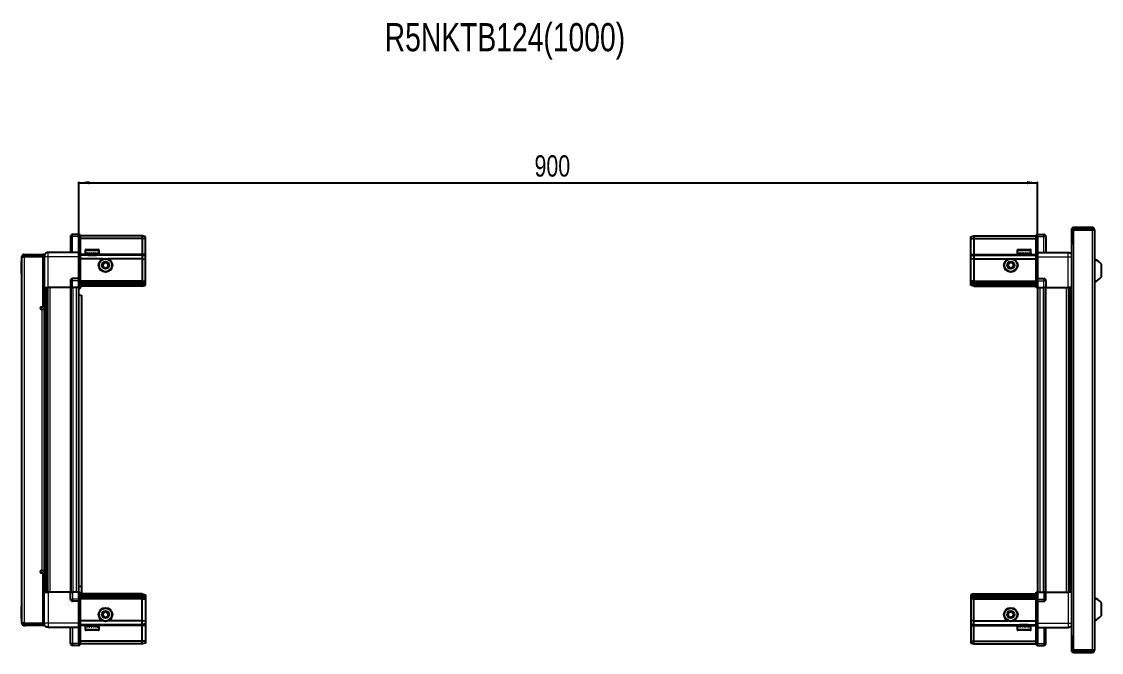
# Model space of a CAD drawing. Header units: millimetres. Extents: x 1315 to 5219, y -323 to 1569.
# Drawn here: x 2843 to 3857, y 977 to 1569 of the extents above; entities that cross this region are included whole.
import ezdxf

# ---------------------------------------------------------------- set-up
doc = ezdxf.new("R2010")
doc.units = ezdxf.units.MM
doc.layers.add('FORMAT', color=7, linetype='Continuous')
doc.styles.add('SLDTEXTSTYLE0', font='TXT', dxfattribs={"width": 0.75})
doc.dimstyles.new('SLDDIMSTYLE0', dxfattribs={"dimtxt": 20, "dimasz": 10, "dimexe": 0, "dimexo": 0.0625, "dimgap": 5, "dimtad": 2, "dimdec": 1, "dimrnd": 1e-09, "dimzin": 12, "dimdsep": 46, "dimtxsty": 'SLDTEXTSTYLE0', "dimsah": 1, "dimcen": 0.09, "dimadec": 0, "dimazin": 3, "dimtfac": 1, "dimtofl": 0, "dimtmove": 0, "dimatfit": 3, "dimfxl": 0, "dimfrac": 2, "dimtolj": 1, "dimtzin": 12, "dimarcsym": 0})

# ---------------------------------------------------------------- blocks, each defined once
blk = doc.blocks.new('_D_5')
at = {"layer": 'FORMAT'}
for p, q in [((2897, 1319.3), (2897, 1418.8)), ((2897, 1417.8), (3797, 1417.8)), ((3797, 1319.3), (3797, 1418.8))]:
    blk.add_line(p, q, dxfattribs=at)
for points in [[(2897, 1417.8), (2907, 1416.3), (2907, 1419.4)], [(3797, 1417.8), (3787, 1419.4), (3787, 1416.3)]]:
    blk.add_solid(points, dxfattribs=at)
at = {"layer": 'FORMAT', "insert": (3324.8, 1443.6), "char_height": 20, "attachment_point": 1, "style": 'SLDTEXTSTYLE0'}
blk.add_mtext('900', dxfattribs=at)

msp = doc.modelspace()

# ---------------------------------------------------------------- linework, layer by layer
at = {"color": 7, "linetype": 'Continuous', "lineweight": 25}
for p, q in [((2897.13, 1369.32), (2891.13, 1369.32)), ((2897.13, 1369.32), (2897.46, 1369.32)), ((2897.13, 1369.32), (2897.13, 1367.32)), ((2898.33, 1368.82), (2897.46, 1369.32)), ((2898.33, 1367.32), (2898.33, 1368.82)), ((3796.49, 1369.32), (3795.63, 1368.82)), ((3796.49, 1369.32), (3795.63, 1368.82)), ((3795.63, 1368.82), (3795.63, 1367.32)), ((3796.83, 1369.32), (3796.49, 1369.32)), ((3796.83, 1369.32), (3796.49, 1369.32)), ((3796.83, 1369.32), (3796.83, 1369.32)), ((3796.83, 1367.32), (3796.83, 1369.32)), ((3796.83, 1369.32), (3802.83, 1369.32)), ((3828.83, 1373.72), (3828.83, 1361.32)), ((3830.33, 1373.72), (3830.33, 1361.32)), ((3830.83, 1360.82), (3830.83, 1373.72)), ((3830.83, 1373.72), (3848.23, 1373.72)), ((3848.23, 1375.82), (3830.93, 1375.82)), ((3848.23, 1374.32), (3830.93, 1374.32)), ((3848.23, 1374.32), (3848.23, 1375.82)), ((3848.23, 1373.72), (3850.33, 1373.72)), ((3850.33, 1373.72), (3850.33, 978.92)), ((2889.13, 1367.32), (2889.13, 1352.32)), ((2897.13, 1352.52), (2897.13, 1367.32)), ((2897.13, 1352.52), (2897.13, 1367.32)), ((2956.63, 1367.82), (2898.33, 1367.82)), ((2898.33, 1367.32), (2898.33, 1352.52)), ((2956.63, 1365.32), (2898.33, 1365.32)), ((2956.63, 1367.82), (2956.63, 1365.32)), ((2959.63, 1367.02), (2956.63, 1367.82)), ((2956.63, 1365.32), (2956.63, 1350.82)), ((2959.63, 1365.17), (2956.63, 1365.32)), ((2959.63, 1365.17), (2959.63, 1367.02)), ((2959.63, 1350.82), (2959.63, 1365.17)), ((3734.33, 1367.02), (3737.33, 1367.82)), ((3734.33, 1365.17), (3734.33, 1367.02)), ((3734.33, 1365.17), (3737.33, 1365.32)), ((3734.33, 1350.82), (3734.33, 1365.17)), ((3737.33, 1367.82), (3737.33, 1365.32)), ((3737.33, 1367.82), (3795.63, 1367.82)), ((3737.33, 1365.32), (3737.33, 1350.82)), ((3737.33, 1365.32), (3795.63, 1365.32)), ((3795.63, 1352.52), (3795.63, 1367.32)), ((3796.83, 1367.32), (3796.83, 1352.52)), ((3804.83, 1367.32), (3804.83, 1352.32)), ((3828.73, 1360.82), (3828.73, 991.82)), ((3828.73, 1360.82), (3830.83, 1360.82)), ((3828.83, 1361.32), (3830.33, 1361.32)), ((2845.13, 1348.47), (2843.63, 1348.47)), ((2843.63, 1347.97), (2843.63, 1348.47)), ((2845.73, 1349.07), (2845.73, 1350.57)), ((2845.73, 1350.57), (2846.63, 1350.57)), ((2845.73, 1349.07), (2846.63, 1349.07)), ((2845.73, 1348.57), (2863.13, 1348.57)), ((2846.63, 1349.07), (2846.63, 1350.57)), ((2846.63, 1350.57), (2863.13, 1350.57)), ((2846.63, 1349.07), (2863.13, 1349.07)), ((2863.13, 1349.07), (2863.13, 1350.57)), ((2864.63, 1348.57), (2863.13, 1348.57)), ((2863.13, 1348.57), (2863.13, 1301.07)), ((2864.63, 1348.32), (2864.63, 1319.32)), ((2897.13, 1352.32), (2868.13, 1352.32)), ((2897.13, 1352.32), (2897.13, 1352.52)), ((2897.13, 1352.32), (2898.33, 1352.32)), ((2897.13, 1348.32), (2897.13, 1352.32)), ((2897.13, 1328.02), (2897.13, 1348.32)), ((2898.33, 1352.52), (2898.33, 1352.32)), ((2898.33, 1352.32), (2898.33, 1348.32)), ((2956.63, 1349.82), (2898.33, 1349.82)), ((2898.33, 1348.32), (2898.33, 1328.02)), ((2903.13, 1354.22), (2903.13, 1351.82)), ((2903.13, 1351.82), (2903.13, 1351.32)), ((2903.13, 1351.32), (2903.26, 1351.32)), ((2903.45, 1351.82), (2903.26, 1351.82)), ((2903.26, 1351.82), (2903.26, 1351.32)), ((2903.26, 1351.32), (2903.45, 1351.32)), ((2903.45, 1351.82), (2903.45, 1351.32)), ((2903.45, 1351.32), (2903.98, 1351.32)), ((2903.93, 1355.02), (2911.09, 1355.02)), ((2904.38, 1351.82), (2903.98, 1351.82)), ((2903.98, 1351.82), (2903.98, 1351.32)), ((2903.98, 1351.32), (2904.38, 1351.32)), ((2904.38, 1351.82), (2904.38, 1351.32)), ((2904.38, 1351.32), (2905.25, 1351.32)), ((2905.23, 1351.32), (2905.23, 1351.22)), ((2905.23, 1351.22), (2914.03, 1351.22)), ((2905.82, 1351.82), (2905.25, 1351.82)), ((2905.25, 1351.82), (2905.25, 1351.32)), ((2905.25, 1351.32), (2905.82, 1351.32)), ((2905.63, 1350.82), (2906.32, 1350.34)), ((2905.63, 1350.82), (2910.66, 1350.82)), ((2906.32, 1350.34), (2905.63, 1349.86)), ((2905.63, 1349.86), (2905.63, 1349.82)), ((2905.63, 1349.86), (2910.66, 1349.86)), ((2905.82, 1351.82), (2905.82, 1351.32)), ((2905.82, 1351.32), (2906.95, 1351.32)), ((2906.32, 1350.34), (2910.48, 1350.34)), ((2907.64, 1351.82), (2906.95, 1351.82)), ((2906.95, 1351.82), (2906.95, 1351.32)), ((2906.95, 1351.32), (2907.64, 1351.32)), ((2907.64, 1351.82), (2907.64, 1351.32)), ((2907.64, 1351.32), (2908.91, 1351.32)), ((2909.65, 1351.82), (2908.91, 1351.82)), ((2908.91, 1351.82), (2908.91, 1351.32)), ((2908.91, 1351.32), (2909.14, 1351.32)), ((2909.14, 1351.82), (2909.14, 1351.32)), ((2909.64, 1351.82), (2909.64, 1351.32)), ((2909.64, 1351.32), (2909.65, 1351.32)), ((2909.65, 1351.82), (2909.65, 1351.32)), ((2909.65, 1351.32), (2910.94, 1351.32)), ((2910.48, 1350.34), (2912.94, 1350.34)), ((2910.66, 1350.82), (2913.63, 1350.82)), ((2910.66, 1349.86), (2913.63, 1349.86)), ((2911.65, 1351.82), (2910.94, 1351.82)), ((2910.94, 1351.82), (2910.94, 1351.32)), ((2911, 1351.82), (2911, 1351.32)), ((2911, 1351.32), (2911.65, 1351.32)), ((2911.09, 1355.02), (2915.33, 1355.02)), ((2911.65, 1351.82), (2911.65, 1351.32)), ((2911.65, 1351.32), (2912.84, 1351.32)), ((2913.46, 1351.82), (2912.84, 1351.82)), ((2912.84, 1351.82), (2912.84, 1351.32)), ((2912.84, 1351.32), (2913.46, 1351.32)), ((2912.94, 1350.34), (2913.63, 1350.82)), ((2913.63, 1349.86), (2912.94, 1350.34)), ((2913.46, 1351.82), (2913.46, 1351.32)), ((2913.46, 1351.32), (2914.43, 1351.32)), ((2913.63, 1349.82), (2913.63, 1349.86)), ((2914.03, 1351.22), (2914.03, 1351.32)), ((2914.9, 1351.82), (2914.43, 1351.82)), ((2914.43, 1351.82), (2914.43, 1351.32)), ((2914.43, 1351.32), (2914.9, 1351.32)), ((2914.9, 1351.82), (2914.9, 1351.32)), ((2914.9, 1351.32), (2915.55, 1351.32)), ((2915.82, 1351.82), (2915.55, 1351.82)), ((2915.55, 1351.82), (2915.55, 1351.32)), ((2915.55, 1351.32), (2915.82, 1351.32)), ((2915.82, 1351.82), (2915.82, 1351.32)), ((2915.82, 1351.32), (2916.09, 1351.32)), ((2916.13, 1351.82), (2916.09, 1351.82)), ((2916.09, 1351.82), (2916.09, 1351.32)), ((2916.09, 1351.32), (2916.13, 1351.32)), ((2916.13, 1351.82), (2916.13, 1354.22)), ((2916.13, 1351.82), (2916.13, 1351.32)), ((2956.63, 1350.82), (2956.63, 1349.82)), ((2956.63, 1349.82), (2956.63, 1346.32)), ((2959.63, 1349.02), (2956.63, 1349.82)), ((2959.63, 1349.02), (2959.63, 1350.82)), ((2959.63, 1345.99), (2959.63, 1349.02)), ((3734.33, 1349.02), (3734.33, 1350.82)), ((3734.33, 1349.02), (3737.33, 1349.82)), ((3734.33, 1345.99), (3734.33, 1349.02)), ((3737.33, 1350.82), (3737.33, 1349.82)), ((3737.33, 1349.82), (3737.33, 1346.32)), ((3737.33, 1349.82), (3795.63, 1349.82)), ((3777.83, 1354.22), (3777.83, 1351.32)), ((3777.83, 1351.32), (3777.86, 1351.32)), ((3777.98, 1351.82), (3777.86, 1351.82)), ((3777.86, 1351.82), (3777.86, 1351.32)), ((3777.86, 1351.32), (3777.98, 1351.32)), ((3777.98, 1351.82), (3777.98, 1351.32)), ((3777.98, 1351.32), (3778.39, 1351.32)), ((3778.73, 1351.82), (3778.39, 1351.82)), ((3778.39, 1351.82), (3778.39, 1351.32)), ((3778.39, 1351.32), (3778.73, 1351.32)), ((3778.63, 1355.02), (3790.03, 1355.02)), ((3778.73, 1351.82), (3778.73, 1351.32)), ((3778.73, 1351.32), (3779.51, 1351.32)), ((3780.03, 1351.82), (3779.51, 1351.82)), ((3779.51, 1351.82), (3779.51, 1351.32)), ((3779.51, 1351.32), (3780.03, 1351.32)), ((3779.93, 1351.32), (3779.93, 1351.22)), ((3779.93, 1351.22), (3788.73, 1351.22)), ((3780.03, 1351.82), (3780.03, 1351.32)), ((3780.03, 1351.32), (3781.09, 1351.32)), ((3780.33, 1350.82), (3781.02, 1350.34)), ((3780.33, 1350.82), (3788.33, 1350.82)), ((3781.02, 1350.34), (3780.33, 1349.86)), ((3780.33, 1349.86), (3780.33, 1349.82)), ((3780.33, 1349.86), (3788.33, 1349.86)), ((3781.02, 1350.34), (3787.64, 1350.34)), ((3781.75, 1351.82), (3781.09, 1351.82)), ((3781.09, 1351.82), (3781.09, 1351.32)), ((3781.09, 1351.32), (3781.75, 1351.32)), ((3781.75, 1351.82), (3781.75, 1351.32)), ((3781.75, 1351.32), (3782.99, 1351.32)), ((3783.72, 1351.82), (3782.99, 1351.82)), ((3782.99, 1351.82), (3782.99, 1351.32)), ((3782.99, 1351.32), (3783.42, 1351.32)), ((3783.42, 1351.82), (3783.42, 1351.32)), ((3783.72, 1351.82), (3783.72, 1351.32)), ((3783.72, 1351.32), (3785.02, 1351.32)), ((3785.75, 1351.82), (3785.02, 1351.82)), ((3785.02, 1351.82), (3785.02, 1351.32)), ((3785.29, 1351.82), (3785.29, 1351.32)), ((3785.29, 1351.32), (3785.75, 1351.32)), ((3785.75, 1351.82), (3785.75, 1351.32)), ((3785.75, 1351.32), (3786.98, 1351.32)), ((3787.64, 1351.82), (3786.98, 1351.82)), ((3786.98, 1351.82), (3786.98, 1351.32)), ((3786.98, 1351.32), (3787.64, 1351.32)), ((3787.64, 1351.82), (3787.64, 1351.32)), ((3787.64, 1351.32), (3788.69, 1351.32)), ((3787.64, 1350.34), (3788.33, 1350.82)), ((3788.33, 1349.86), (3787.64, 1350.34)), ((3788.33, 1349.82), (3788.33, 1349.86)), ((3789.21, 1351.82), (3788.69, 1351.82)), ((3788.69, 1351.82), (3788.69, 1351.32)), ((3788.69, 1351.32), (3789.21, 1351.32)), ((3788.73, 1351.22), (3788.73, 1351.32)), ((3789.21, 1351.82), (3789.21, 1351.32)), ((3789.21, 1351.32), (3789.96, 1351.32)), ((3790.29, 1351.82), (3789.96, 1351.82)), ((3789.96, 1351.82), (3789.96, 1351.32)), ((3789.96, 1351.32), (3790.29, 1351.32)), ((3790.29, 1351.82), (3790.29, 1351.32)), ((3790.29, 1351.32), (3790.69, 1351.32)), ((3790.8, 1351.82), (3790.69, 1351.82)), ((3790.69, 1351.82), (3790.69, 1351.32)), ((3790.69, 1351.32), (3790.8, 1351.32)), ((3790.8, 1351.82), (3790.8, 1351.32)), ((3790.8, 1351.32), (3790.83, 1351.32)), ((3790.83, 1351.32), (3790.83, 1354.22)), ((3795.63, 1352.32), (3795.63, 1352.52)), ((3796.83, 1352.32), (3795.63, 1352.32)), ((3795.63, 1348.32), (3795.63, 1352.32)), ((3795.63, 1328.02), (3795.63, 1348.32)), ((3796.83, 1352.52), (3796.83, 1352.32)), ((3796.83, 1352.32), (3796.83, 1348.32)), ((3796.83, 1352.32), (3825.83, 1352.32)), ((3796.83, 1348.32), (3796.83, 1328.02)), ((2843.63, 1343.96), (2843.33, 1343.96)), ((2843.33, 1332.39), (2843.33, 1343.96)), ((2843.63, 1004.67), (2843.63, 1347.97)), ((2919.63, 1346.32), (2898.33, 1346.32)), ((2956.63, 1346.32), (2924.63, 1346.32)), ((2956.63, 1346.32), (2956.63, 1325.82)), ((2956.63, 1346.32), (2959.63, 1345.99)), ((2959.63, 1325.82), (2959.63, 1345.99)), ((3737.33, 1346.32), (3734.33, 1345.99)), ((3734.33, 1325.82), (3734.33, 1345.99)), ((3737.33, 1346.32), (3737.33, 1325.82)), ((3737.33, 1346.32), (3769.33, 1346.32)), ((3774.33, 1346.32), (3795.63, 1346.32)), ((3856.93, 1329.32), (3856.93, 1341.32)), ((2843.33, 1332.39), (2843.63, 1332.39)), ((2897.13, 1327.82), (2891.13, 1327.82)), ((2897.13, 1327.82), (2897.13, 1328.02)), ((2897.13, 1327.82), (2897.13, 1325.82)), ((2897.13, 1327.82), (2898.33, 1327.82)), ((2898.33, 1328.02), (2898.33, 1327.82)), ((2898.33, 1327.15), (2898.33, 1327.82)), ((3795.63, 1327.82), (3795.63, 1328.02)), ((3796.83, 1327.82), (3795.63, 1327.82)), ((3795.63, 1327.82), (3795.63, 1327.15)), ((3796.83, 1328.02), (3796.83, 1327.82)), ((3796.83, 1325.82), (3796.83, 1327.82)), ((3796.83, 1327.82), (3802.83, 1327.82)), ((3796.83, 1325.82), (3796.83, 1327.82)), ((2863.13, 1322.07), (2864.63, 1322.07)), ((2864.63, 1319.32), (2863.13, 1319.32)), ((2865.28, 1033.32), (2865.28, 1319.32)), ((2867.07, 1319.32), (2867.07, 1033.32)), ((2867.1, 1319.32), (2867.1, 1033.32)), ((2889.13, 1319.32), (2868.13, 1319.32)), ((2889.13, 1325.82), (2889.13, 1319.32)), ((2889.13, 1319.32), (2891.13, 1319.32)), ((2889.78, 1033.32), (2889.78, 1319.32)), ((2897.13, 1319.32), (2891.13, 1319.32)), ((2896.98, 1033.32), (2896.98, 1319.32)), ((2897.13, 1319.32), (2897.13, 1325.82)), ((2897.13, 1319.32), (2897.13, 1325.82)), ((2897.13, 1319.32), (2897.46, 1319.32)), ((2897.13, 1319.32), (2897.13, 1319.32)), ((2897.46, 1319.32), (2897.46, 1325.82)), ((2898.33, 1319.32), (2897.46, 1319.32)), ((2897.46, 1319.32), (2897.46, 1319.32)), ((2898.33, 1327.15), (2898.33, 1319.32)), ((2956.63, 1324.82), (2898.33, 1324.82)), ((2956.63, 1323.82), (2898.33, 1323.82)), ((2956.63, 1322.32), (2898.33, 1322.32)), ((2956.63, 1320.82), (2898.33, 1320.82)), ((2956.63, 1325.82), (2956.63, 1324.82)), ((2956.63, 1324.82), (2956.63, 1323.82)), ((2956.63, 1324.82), (2959.63, 1324.02)), ((2956.63, 1323.82), (2956.63, 1322.32)), ((2956.63, 1323.82), (2959.63, 1323.28)), ((2956.63, 1322.32), (2959.63, 1322.78)), ((2956.63, 1322.32), (2956.63, 1320.82)), ((2956.63, 1320.82), (2959.63, 1321.63)), ((2959.63, 1324.02), (2959.63, 1325.82)), ((2959.63, 1323.28), (2959.63, 1324.02)), ((2959.63, 1322.78), (2959.63, 1323.28)), ((2959.63, 1321.63), (2959.63, 1322.78)), ((3734.33, 1324.02), (3734.33, 1325.82)), ((3737.33, 1324.82), (3734.33, 1324.02)), ((3734.33, 1323.28), (3734.33, 1324.02)), ((3737.33, 1323.82), (3734.33, 1323.28)), ((3734.33, 1322.78), (3734.33, 1323.28)), ((3737.33, 1322.32), (3734.33, 1322.78)), ((3734.33, 1321.63), (3734.33, 1322.78)), ((3737.33, 1320.82), (3734.33, 1321.63)), ((3737.33, 1325.82), (3737.33, 1324.82)), ((3737.33, 1324.82), (3737.33, 1323.82)), ((3737.33, 1324.82), (3795.63, 1324.82)), ((3737.33, 1323.82), (3737.33, 1322.32)), ((3737.33, 1323.82), (3795.63, 1323.82)), ((3737.33, 1322.32), (3795.63, 1322.32)), ((3737.33, 1322.32), (3737.33, 1320.82)), ((3737.33, 1320.82), (3795.63, 1320.82)), ((3795.63, 1319.32), (3795.63, 1327.15)), ((3796.49, 1319.32), (3795.63, 1319.32)), ((3796.49, 1325.82), (3796.49, 1319.32)), ((3796.83, 1319.32), (3796.49, 1319.32)), ((3796.83, 1325.82), (3796.83, 1319.32)), ((3796.83, 1319.32), (3802.83, 1319.32)), ((3796.98, 1319.32), (3796.98, 1033.32)), ((3804.83, 1319.32), (3802.83, 1319.32)), ((3804.18, 1319.32), (3804.18, 1033.32)), ((3804.83, 1325.82), (3804.83, 1319.32)), ((3804.83, 1319.32), (3825.83, 1319.32)), ((3826.85, 1033.32), (3826.85, 1319.32)), ((3826.88, 1033.32), (3826.88, 1319.32)), ((3828.68, 1319.32), (3828.68, 1033.32)), ((2896.98, 1312.32), (2899.48, 1312.32)), ((2899.48, 1312.32), (2899.48, 1038.82)), ((2863.13, 1301.07), (2861.78, 1301.07)), ((2861.78, 1299.07), (2862.53, 1299.07)), ((2862.53, 1299.07), (2864.63, 1299.07)), ((2864.63, 1299.07), (2864.63, 1053.57)), ((2862.53, 1053.57), (2861.78, 1053.57)), ((2861.78, 1051.57), (2863.13, 1051.57)), ((2864.63, 1053.57), (2862.53, 1053.57)), ((2863.13, 1051.57), (2863.13, 1004.07)), ((2899.48, 1038.82), (2896.98, 1038.82)), ((2899.48, 1038.82), (2899.48, 1031.82)), ((2864.63, 1033.32), (2863.13, 1033.32)), ((2864.63, 1030.57), (2863.13, 1030.57)), ((2864.63, 1004.32), (2864.63, 1033.32)), ((2889.13, 1033.32), (2868.13, 1033.32)), ((2889.13, 1026.82), (2889.13, 1033.32)), ((2889.13, 1033.32), (2891.13, 1033.32)), ((2897.13, 1033.32), (2891.13, 1033.32)), ((2897.13, 1024.82), (2891.13, 1024.82)), ((2897.13, 1026.82), (2897.13, 1033.32)), ((2897.13, 1033.32), (2897.46, 1033.32)), ((2897.13, 1026.82), (2897.13, 1024.82)), ((2897.13, 1026.82), (2897.13, 1024.82)), ((2897.13, 1024.82), (2898.33, 1024.82)), ((2897.13, 1024.62), (2897.13, 1024.82)), ((2897.13, 1004.32), (2897.13, 1024.62)), ((2897.46, 1026.82), (2897.46, 1033.32)), ((2897.46, 1033.32), (2898.33, 1033.32)), ((2898.33, 1033.32), (2898.33, 1025.5)), ((2956.63, 1031.82), (2898.33, 1031.82)), ((2956.63, 1030.32), (2898.33, 1030.32)), ((2956.63, 1028.82), (2898.33, 1028.82)), ((2956.63, 1027.82), (2898.33, 1027.82)), ((2898.33, 1024.82), (2898.33, 1025.5)), ((2898.33, 1024.82), (2898.33, 1024.62)), ((2898.33, 1024.62), (2898.33, 1004.32)), ((2956.63, 1030.32), (2956.63, 1031.82)), ((2956.63, 1031.82), (2959.63, 1031.02)), ((2956.63, 1028.82), (2956.63, 1030.32)), ((2956.63, 1030.32), (2959.63, 1029.87)), ((2956.63, 1028.82), (2959.63, 1029.37)), ((2956.63, 1027.82), (2956.63, 1028.82)), ((2956.63, 1027.82), (2959.63, 1028.63)), ((2956.63, 1026.82), (2956.63, 1027.82)), ((2956.63, 1006.32), (2956.63, 1026.82)), ((2959.63, 1031.02), (2959.63, 1029.87)), ((2959.63, 1029.87), (2959.63, 1029.37)), ((2959.63, 1029.37), (2959.63, 1028.63)), ((2959.63, 1028.63), (2959.63, 1026.82)), ((2959.63, 1026.82), (2959.63, 1006.66)), ((3737.33, 1031.82), (3734.33, 1031.02)), ((3734.33, 1031.02), (3734.33, 1029.87)), ((3737.33, 1030.32), (3734.33, 1029.87)), ((3734.33, 1029.87), (3734.33, 1029.37)), ((3737.33, 1028.82), (3734.33, 1029.37)), ((3734.33, 1029.37), (3734.33, 1028.63)), ((3737.33, 1027.82), (3734.33, 1028.63)), ((3734.33, 1028.63), (3734.33, 1026.82)), ((3734.33, 1026.82), (3734.33, 1006.66)), ((3737.33, 1030.32), (3737.33, 1031.82)), ((3737.33, 1031.82), (3795.63, 1031.82)), ((3737.33, 1028.82), (3737.33, 1030.32)), ((3737.33, 1030.32), (3795.63, 1030.32)), ((3737.33, 1028.82), (3795.63, 1028.82)), ((3737.33, 1027.82), (3737.33, 1028.82)), ((3737.33, 1027.82), (3795.63, 1027.82)), ((3737.33, 1026.82), (3737.33, 1027.82)), ((3737.33, 1006.32), (3737.33, 1026.82)), ((3795.63, 1025.5), (3795.63, 1033.32)), ((3795.63, 1033.32), (3796.49, 1033.32)), ((3795.63, 1025.5), (3795.63, 1024.82)), ((3796.83, 1024.82), (3795.63, 1024.82)), ((3795.63, 1024.62), (3795.63, 1024.82)), ((3795.63, 1004.32), (3795.63, 1024.62)), ((3796.49, 1033.32), (3796.49, 1033.32)), ((3796.49, 1033.32), (3796.49, 1026.82)), ((3796.83, 1033.32), (3796.49, 1033.32)), ((3796.83, 1033.32), (3796.83, 1026.82)), ((3796.83, 1033.32), (3796.83, 1033.32)), ((3796.83, 1033.32), (3796.83, 1026.82)), ((3796.83, 1033.32), (3802.83, 1033.32)), ((3796.83, 1024.82), (3796.83, 1026.82)), ((3796.83, 1024.82), (3796.83, 1024.62)), ((3796.83, 1024.82), (3802.83, 1024.82)), ((3796.83, 1024.62), (3796.83, 1004.32)), ((3804.83, 1033.32), (3802.83, 1033.32)), ((3804.83, 1026.82), (3804.83, 1033.32)), ((3804.83, 1033.32), (3825.83, 1033.32)), ((2843.63, 1020.26), (2843.33, 1020.26)), ((2843.33, 1010.58), (2843.33, 1020.26)), ((3856.93, 1011.32), (3856.93, 1023.32)), ((2843.33, 1008.69), (2843.33, 1010.58)), ((2843.33, 1008.69), (2843.63, 1008.69)), ((2843.63, 1004.17), (2843.63, 1004.67)), ((2845.13, 1004.17), (2843.63, 1004.17)), ((2863.13, 1004.07), (2845.73, 1004.07)), ((2845.73, 1003.57), (2845.73, 1002.07)), ((2845.73, 1003.57), (2846.63, 1003.57)), ((2863.13, 1003.57), (2846.63, 1003.57)), ((2846.63, 1003.57), (2846.63, 1002.07)), ((2863.13, 1004.07), (2864.63, 1004.07)), ((2863.13, 1003.57), (2863.13, 1002.07)), ((2897.13, 1000.32), (2897.13, 1004.32)), ((2919.63, 1006.32), (2898.33, 1006.32)), ((2898.33, 1004.32), (2898.33, 1000.32)), ((2956.63, 1006.32), (2924.63, 1006.32)), ((2956.63, 1006.32), (2959.63, 1006.66)), ((2956.63, 1002.82), (2956.63, 1006.32)), ((2959.63, 1003.63), (2956.63, 1002.82)), ((2959.63, 1006.66), (2959.63, 1003.63)), ((2959.63, 1003.63), (2959.63, 1001.82)), ((3737.33, 1006.32), (3734.33, 1006.66)), ((3734.33, 1006.66), (3734.33, 1003.63)), ((3734.33, 1003.63), (3737.33, 1002.82)), ((3734.33, 1003.63), (3734.33, 1001.82)), ((3737.33, 1006.32), (3769.33, 1006.32)), ((3737.33, 1002.82), (3737.33, 1006.32)), ((3774.33, 1006.32), (3795.63, 1006.32)), ((3795.63, 1000.32), (3795.63, 1004.32)), ((3796.83, 1004.32), (3796.83, 1000.32)), ((2845.73, 1002.07), (2846.63, 1002.07)), ((2863.13, 1002.07), (2846.63, 1002.07)), ((2897.13, 1000.32), (2868.13, 1000.32)), ((2889.13, 985.32), (2889.13, 1000.32)), ((2897.13, 1000.32), (2898.33, 1000.32)), ((2897.13, 1000.12), (2897.13, 1000.32)), ((2897.13, 985.32), (2897.13, 1000.12)), ((2956.63, 1002.82), (2898.33, 1002.82)), ((2898.33, 1000.32), (2898.33, 1000.12)), ((2898.33, 1000.12), (2898.33, 985.32)), ((2903.13, 1001.32), (2903.13, 998.42)), ((2903.22, 1001.32), (2903.13, 1001.32)), ((2903.22, 1000.82), (2903.22, 1001.32)), ((2903.39, 1001.32), (2903.22, 1001.32)), ((2903.22, 1000.82), (2903.39, 1000.82)), ((2903.39, 1000.82), (2903.39, 1001.32)), ((2903.88, 1001.32), (2903.39, 1001.32)), ((2903.88, 1000.82), (2903.88, 1001.32)), ((2904.26, 1001.32), (2903.88, 1001.32)), ((2903.88, 1000.82), (2904.26, 1000.82)), ((2904.08, 997.62), (2903.93, 997.62)), ((2915.33, 997.62), (2904.08, 997.62)), ((2904.26, 1000.82), (2904.26, 1001.32)), ((2905.1, 1001.32), (2904.26, 1001.32)), ((2905.1, 1000.82), (2905.1, 1001.32)), ((2905.66, 1001.32), (2905.1, 1001.32)), ((2905.1, 1000.82), (2905.66, 1000.82)), ((2905.23, 1001.42), (2905.23, 1001.32)), ((2910.62, 1001.42), (2905.23, 1001.42)), ((2905.63, 1002.82), (2905.63, 1002.79)), ((2905.63, 1002.79), (2906.32, 1002.31)), ((2905.73, 1002.79), (2905.63, 1002.79)), ((2906.32, 1002.31), (2905.63, 1001.82)), ((2905.73, 1001.82), (2905.63, 1001.82)), ((2905.66, 1000.82), (2905.66, 1001.32)), ((2906.76, 1001.32), (2905.66, 1001.32)), ((2913.63, 1002.79), (2905.73, 1002.79)), ((2913.63, 1001.82), (2905.73, 1001.82)), ((2906.4, 1002.31), (2906.32, 1002.31)), ((2912.94, 1002.31), (2906.4, 1002.31)), ((2906.76, 1000.82), (2906.76, 1001.32)), ((2907.44, 1001.32), (2906.76, 1001.32)), ((2906.76, 1000.82), (2907.44, 1000.82)), ((2907.44, 1000.82), (2907.44, 1001.32)), ((2908.71, 1001.32), (2907.44, 1001.32)), ((2908.71, 1000.82), (2908.71, 1001.32)), ((2909, 1001.32), (2908.71, 1001.32)), ((2908.71, 1000.82), (2909.44, 1000.82)), ((2909, 1000.82), (2909, 1001.32)), ((2909.44, 1000.82), (2909.44, 1001.32)), ((2910.74, 1001.32), (2909.44, 1001.32)), ((2914.03, 1001.42), (2910.62, 1001.42)), ((2910.74, 1000.82), (2910.74, 1001.32)), ((2910.74, 1000.82), (2911.46, 1000.82)), ((2910.87, 1000.82), (2910.87, 1001.32)), ((2911.46, 1001.32), (2910.87, 1001.32)), ((2911.46, 1000.82), (2911.46, 1001.32)), ((2912.66, 1001.32), (2911.46, 1001.32)), ((2912.66, 1000.82), (2912.66, 1001.32)), ((2913.3, 1001.32), (2912.66, 1001.32)), ((2912.66, 1000.82), (2913.3, 1000.82)), ((2912.94, 1002.31), (2913.63, 1002.79)), ((2913.63, 1001.82), (2912.94, 1002.31)), ((2913.3, 1000.82), (2913.3, 1001.32)), ((2914.29, 1001.32), (2913.3, 1001.32)), ((2913.63, 1002.79), (2913.63, 1002.82)), ((2914.03, 1001.32), (2914.03, 1001.42)), ((2914.29, 1000.82), (2914.29, 1001.32)), ((2914.77, 1001.32), (2914.29, 1001.32)), ((2914.29, 1000.82), (2914.77, 1000.82)), ((2914.77, 1000.82), (2914.77, 1001.32)), ((2915.46, 1001.32), (2914.77, 1001.32)), ((2915.46, 1000.82), (2915.46, 1001.32)), ((2915.75, 1001.32), (2915.46, 1001.32)), ((2915.46, 1000.82), (2915.75, 1000.82)), ((2915.75, 1000.82), (2915.75, 1001.32)), ((2916.06, 1001.32), (2915.75, 1001.32)), ((2916.06, 1000.82), (2916.06, 1001.32)), ((2916.12, 1001.32), (2916.06, 1001.32)), ((2916.06, 1000.82), (2916.12, 1000.82)), ((2916.12, 1000.82), (2916.12, 1001.32)), ((2916.13, 1001.32), (2916.12, 1001.32)), ((2916.13, 998.42), (2916.13, 1001.32)), ((2956.63, 1001.82), (2956.63, 1002.82)), ((2956.63, 987.32), (2956.63, 1001.82)), ((2959.63, 1001.82), (2959.63, 987.48)), ((3734.33, 1001.82), (3734.33, 987.48)), ((3737.33, 1002.82), (3795.63, 1002.82)), ((3737.33, 1001.82), (3737.33, 1002.82)), ((3737.33, 987.32), (3737.33, 1001.82)), ((3777.83, 1001.32), (3777.83, 998.42)), ((3777.85, 1001.32), (3777.83, 1001.32)), ((3777.85, 1000.82), (3777.85, 1001.32)), ((3777.94, 1001.32), (3777.85, 1001.32)), ((3777.85, 1000.82), (3777.94, 1000.82)), ((3777.94, 1000.82), (3777.94, 1001.32)), ((3778.32, 1001.32), (3777.94, 1001.32)), ((3778.32, 1000.82), (3778.32, 1001.32)), ((3778.63, 1001.32), (3778.32, 1001.32)), ((3778.32, 1000.82), (3778.63, 1000.82)), ((3778.63, 1000.82), (3778.63, 1001.32)), ((3779.37, 1001.32), (3778.63, 1001.32)), ((3790.03, 997.62), (3778.63, 997.62)), ((3779.37, 1000.82), (3779.37, 1001.32)), ((3779.88, 1001.32), (3779.37, 1001.32)), ((3779.37, 1000.82), (3779.88, 1000.82)), ((3779.88, 1000.82), (3779.88, 1001.32)), ((3780.92, 1001.32), (3779.88, 1001.32)), ((3779.93, 1001.42), (3779.93, 1001.32)), ((3788.73, 1001.42), (3779.93, 1001.42)), ((3780.33, 1002.82), (3780.33, 1002.79)), ((3780.33, 1002.79), (3781.02, 1002.31)), ((3788.33, 1002.79), (3780.33, 1002.79)), ((3781.02, 1002.31), (3780.33, 1001.82)), ((3788.33, 1001.82), (3780.33, 1001.82)), ((3780.92, 1000.82), (3780.92, 1001.32)), ((3781.57, 1001.32), (3780.92, 1001.32)), ((3780.92, 1000.82), (3781.57, 1000.82)), ((3787.64, 1002.31), (3781.02, 1002.31)), ((3781.57, 1000.82), (3781.57, 1001.32)), ((3782.79, 1001.32), (3781.57, 1001.32)), ((3782.79, 1000.82), (3782.79, 1001.32)), ((3783.29, 1001.32), (3782.79, 1001.32)), ((3782.79, 1000.82), (3783.52, 1000.82)), ((3783.29, 1000.82), (3783.29, 1001.32)), ((3783.52, 1000.82), (3783.52, 1001.32)), ((3784.82, 1001.32), (3783.52, 1001.32)), ((3784.82, 1000.82), (3784.82, 1001.32)), ((3784.82, 1000.82), (3785.55, 1000.82)), ((3785.16, 1000.82), (3785.16, 1001.32)), ((3785.55, 1001.32), (3785.16, 1001.32)), ((3785.55, 1000.82), (3785.55, 1001.32)), ((3786.8, 1001.32), (3785.55, 1001.32)), ((3786.8, 1000.82), (3786.8, 1001.32)), ((3787.46, 1001.32), (3786.8, 1001.32)), ((3786.8, 1000.82), (3787.46, 1000.82)), ((3787.46, 1000.82), (3787.46, 1001.32)), ((3788.54, 1001.32), (3787.46, 1001.32)), ((3787.64, 1002.31), (3788.33, 1002.79)), ((3788.33, 1001.82), (3787.64, 1002.31)), ((3788.33, 1002.79), (3788.33, 1002.82)), ((3788.54, 1000.82), (3788.54, 1001.32)), ((3789.07, 1001.32), (3788.54, 1001.32)), ((3788.54, 1000.82), (3789.07, 1000.82)), ((3788.73, 1001.32), (3788.73, 1001.42)), ((3789.07, 1000.82), (3789.07, 1001.32)), ((3789.86, 1001.32), (3789.07, 1001.32)), ((3789.86, 1000.82), (3789.86, 1001.32)), ((3790.21, 1001.32), (3789.86, 1001.32)), ((3789.86, 1000.82), (3790.21, 1000.82)), ((3790.21, 1000.82), (3790.21, 1001.32)), ((3790.64, 1001.32), (3790.21, 1001.32)), ((3790.64, 1000.82), (3790.64, 1001.32)), ((3790.78, 1001.32), (3790.64, 1001.32)), ((3790.64, 1000.82), (3790.78, 1000.82)), ((3790.78, 1000.82), (3790.78, 1001.32)), ((3790.83, 1001.32), (3790.78, 1001.32)), ((3790.83, 998.42), (3790.83, 1001.32)), ((3796.83, 1000.32), (3795.63, 1000.32)), ((3795.63, 1000.12), (3795.63, 1000.32)), ((3795.63, 985.32), (3795.63, 1000.12)), ((3796.83, 1000.32), (3796.83, 1000.12)), ((3796.83, 1000.32), (3825.83, 1000.32)), ((3796.83, 1000.12), (3796.83, 985.32)), ((3796.83, 1000.12), (3796.83, 985.32)), ((3804.83, 985.32), (3804.83, 1000.32)), ((2897.13, 983.32), (2891.13, 983.32)), ((2897.13, 985.32), (2897.13, 983.32)), ((2897.13, 983.32), (2897.13, 983.32)), ((2897.13, 983.32), (2897.46, 983.32)), ((2897.13, 983.32), (2897.46, 983.32)), ((2897.46, 983.32), (2898.33, 983.82)), ((2897.46, 983.32), (2898.33, 983.82)), ((2956.63, 987.32), (2898.33, 987.32)), ((2898.33, 983.82), (2898.33, 985.32)), ((2956.63, 984.82), (2898.33, 984.82)), ((2959.63, 987.48), (2956.63, 987.32)), ((2956.63, 984.82), (2956.63, 987.32)), ((2959.63, 985.63), (2956.63, 984.82)), ((2959.63, 987.48), (2959.63, 985.63)), ((3734.33, 987.48), (3737.33, 987.32)), ((3734.33, 987.48), (3734.33, 985.63)), ((3734.33, 985.63), (3737.33, 984.82)), ((3737.33, 987.32), (3795.63, 987.32)), ((3737.33, 984.82), (3737.33, 987.32)), ((3737.33, 984.82), (3795.63, 984.82)), ((3795.63, 985.32), (3795.63, 983.82)), ((3795.63, 983.82), (3796.49, 983.32)), ((3796.83, 983.32), (3796.49, 983.32)), ((3796.83, 983.32), (3796.83, 985.32)), ((3796.83, 983.32), (3802.83, 983.32)), ((3830.83, 991.82), (3828.73, 991.82)), ((3828.83, 991.32), (3830.33, 991.32)), ((3828.83, 991.32), (3828.83, 978.92)), ((3830.33, 991.32), (3830.33, 978.92)), ((3830.83, 978.92), (3830.83, 991.82)), ((3848.23, 978.92), (3830.83, 978.92)), ((3830.93, 978.32), (3848.23, 978.32)), ((3830.93, 976.82), (3848.23, 976.82)), ((3850.33, 978.92), (3848.23, 978.92)), ((3848.23, 978.32), (3848.23, 976.82))]:
    msp.add_line(p, q, dxfattribs=at)
at = {"color": 8, "linetype": 'Continuous', "lineweight": 18}
for p, q in [((2891.13, 1367.32), (2891.13, 1369.32)), ((3802.83, 1367.32), (3802.83, 1369.32)), ((3830.33, 1373.72), (3828.83, 1373.72)), ((3830.93, 1374.32), (3830.93, 1375.82)), ((3848.23, 1373.72), (3848.23, 978.92)), ((2891.13, 1367.32), (2889.13, 1367.32)), ((2891.13, 1352.32), (2891.13, 1367.32)), ((2897.13, 1367.32), (2891.13, 1367.32)), ((2897.13, 1367.32), (2898.33, 1367.32)), ((3796.83, 1367.32), (3795.63, 1367.32)), ((3796.83, 1367.32), (3802.83, 1367.32)), ((3802.83, 1352.32), (3802.83, 1367.32)), ((3802.83, 1367.32), (3804.83, 1367.32)), ((3830.83, 1360.82), (3830.83, 991.82)), ((2845.73, 1348.57), (2845.73, 1004.07)), ((2868.13, 1319.32), (2868.13, 1348.32)), ((2897.13, 1348.32), (2868.13, 1348.32)), ((2897.13, 1352.52), (2898.33, 1352.52)), ((2897.13, 1348.32), (2898.33, 1348.32)), ((2905.63, 1350.82), (2898.33, 1350.82)), ((2903.13, 1354.22), (2911.3, 1354.22)), ((2911.3, 1354.22), (2916.13, 1354.22)), ((2956.63, 1350.82), (2913.63, 1350.82)), ((2959.63, 1350.82), (2956.63, 1350.82)), ((3734.33, 1350.82), (3737.33, 1350.82)), ((3737.33, 1350.82), (3780.33, 1350.82)), ((3777.83, 1354.22), (3790.83, 1354.22)), ((3788.33, 1350.82), (3795.63, 1350.82)), ((3795.63, 1352.52), (3796.83, 1352.52)), ((3796.83, 1348.32), (3795.63, 1348.32)), ((3796.83, 1348.32), (3825.83, 1348.32)), ((3825.83, 1319.32), (3825.83, 1348.32)), ((2891.13, 1325.82), (2891.13, 1327.82)), ((2897.13, 1328.02), (2898.33, 1328.02)), ((3795.63, 1328.02), (3796.83, 1328.02)), ((3802.83, 1325.82), (3802.83, 1327.82)), ((2864.63, 1299.07), (2864.63, 1319.32)), ((2865.86, 1319.32), (2865.86, 1033.32)), ((2868.31, 1033.32), (2868.31, 1319.32)), ((2869.72, 1319.32), (2869.72, 1033.32)), ((2889.13, 1325.82), (2891.13, 1325.82)), ((2889.13, 1033.32), (2889.13, 1319.32)), ((2891.13, 1319.32), (2891.13, 1325.82)), ((2897.13, 1325.82), (2891.13, 1325.82)), ((2891.78, 1033.32), (2891.78, 1319.32)), ((2894.98, 1033.32), (2894.98, 1319.32)), ((2897.13, 1325.82), (2897.46, 1325.82)), ((2897.13, 1319.32), (2897.46, 1319.32)), ((2956.63, 1325.82), (2898.33, 1325.82)), ((2956.63, 1325.82), (2959.63, 1325.82)), ((3737.33, 1325.82), (3734.33, 1325.82)), ((3737.33, 1325.82), (3795.63, 1325.82)), ((3796.83, 1325.82), (3796.49, 1325.82)), ((3796.83, 1325.82), (3802.83, 1325.82)), ((3798.98, 1319.32), (3798.98, 1033.32)), ((3802.18, 1319.32), (3802.18, 1033.32)), ((3804.83, 1325.82), (3802.83, 1325.82)), ((3802.83, 1319.32), (3802.83, 1325.82)), ((3804.83, 1319.32), (3804.83, 1033.32)), ((3824.23, 1033.32), (3824.23, 1319.32)), ((3825.64, 1319.32), (3825.64, 1033.32)), ((3828.09, 1033.32), (3828.09, 1319.32)), ((2862.53, 1053.57), (2862.53, 1299.07)), ((2864.63, 1033.32), (2864.63, 1053.57)), ((2868.13, 1033.32), (2868.13, 1004.32)), ((2889.13, 1026.82), (2891.13, 1026.82)), ((2891.13, 1033.32), (2891.13, 1026.82)), ((2891.13, 1026.82), (2891.13, 1024.82)), ((2897.13, 1026.82), (2891.13, 1026.82)), ((2897.13, 1026.82), (2897.46, 1026.82)), ((2898.33, 1024.62), (2897.13, 1024.62)), ((2956.63, 1026.82), (2898.33, 1026.82)), ((2956.63, 1026.82), (2959.63, 1026.82)), ((3737.33, 1026.82), (3734.33, 1026.82)), ((3737.33, 1026.82), (3795.63, 1026.82)), ((3796.83, 1024.62), (3795.63, 1024.62)), ((3796.83, 1033.32), (3796.49, 1033.32)), ((3796.83, 1026.82), (3796.49, 1026.82)), ((3796.83, 1026.82), (3802.83, 1026.82)), ((3802.83, 1033.32), (3802.83, 1026.82)), ((3802.83, 1026.82), (3802.83, 1024.82)), ((3804.83, 1026.82), (3802.83, 1026.82)), ((3825.83, 1033.32), (3825.83, 1004.32)), ((2897.13, 1004.32), (2868.13, 1004.32)), ((2897.13, 1004.32), (2898.33, 1004.32)), ((3796.83, 1004.32), (3795.63, 1004.32)), ((3796.83, 1004.32), (3825.83, 1004.32)), ((2891.13, 1000.32), (2891.13, 985.32)), ((2898.33, 1000.12), (2897.13, 1000.12)), ((2905.63, 1001.82), (2898.33, 1001.82)), ((2903.3, 998.42), (2903.13, 998.42)), ((2916.13, 998.42), (2903.3, 998.42)), ((2956.63, 1001.82), (2913.63, 1001.82)), ((2959.63, 1001.82), (2956.63, 1001.82)), ((3734.33, 1001.82), (3737.33, 1001.82)), ((3737.33, 1001.82), (3780.33, 1001.82)), ((3790.83, 998.42), (3777.83, 998.42)), ((3788.33, 1001.82), (3795.63, 1001.82)), ((3796.83, 1000.12), (3795.63, 1000.12)), ((3802.83, 1000.32), (3802.83, 985.32)), ((2891.13, 985.32), (2889.13, 985.32)), ((2891.13, 985.32), (2891.13, 983.32)), ((2897.13, 985.32), (2891.13, 985.32)), ((2897.13, 985.32), (2898.33, 985.32)), ((3796.83, 985.32), (3795.63, 985.32)), ((3796.83, 985.32), (3802.83, 985.32)), ((3802.83, 985.32), (3802.83, 983.32)), ((3802.83, 985.32), (3804.83, 985.32)), ((3830.33, 978.92), (3828.83, 978.92)), ((3830.93, 978.32), (3830.93, 976.82))]:
    msp.add_line(p, q, dxfattribs=at)
at = {"color": 7, "linetype": 'Continuous', "lineweight": 25}
for centre, radius in [((2922.13, 1340.32), 6.5), ((2922.13, 1340.32), 3.46), ((3771.83, 1340.32), 6.5), ((3771.83, 1340.32), 3.46), ((2922.13, 1012.32), 6.5), ((2922.13, 1012.32), 3.46), ((3771.83, 1012.32), 6.5), ((3771.83, 1012.32), 3.46)]:
    msp.add_circle(centre, radius, dxfattribs=at)
at = {"color": 8, "linetype": 'Continuous', "lineweight": 18}
for centre in [(2922.13, 1340.32), (3771.83, 1340.32), (2922.13, 1012.32), (3771.83, 1012.32)]:
    msp.add_circle(centre, 5.7, dxfattribs=at)
at = {"color": 7, "linetype": 'Continuous', "lineweight": 25}
for centre, radius, start, end in [((2891.13, 1367.32), 2, 90, 180), ((3802.83, 1367.32), 2, 0, 90), ((3830.93, 1373.72), 2.1, 90, 180), ((3830.93, 1373.72), 0.6, 90, 180), ((3848.23, 1373.72), 2.1, 0, 90), ((3848.23, 1373.72), 0.6, 0, 90), ((2845.63, 1348.07), 0.5, 90, 117.7907), ((2863.03, 1348.47), 0.6, 9.59407, 90), ((2863.03, 1348.47), 2.1, 32.2369, 87.2706), ((2903.93, 1354.22), 0.8, 90, 180), ((2905.23, 1350.82), 0.4, 0, 90), ((2914.03, 1350.82), 0.4, 90, 180), ((2915.33, 1354.22), 0.8, 0, 90), ((3778.63, 1354.22), 0.8, 90, 180), ((3779.93, 1350.82), 0.4, 0, 90), ((3788.73, 1350.82), 0.4, 90, 180), ((3790.03, 1354.22), 0.8, 0, 90), ((2922.13, 1340.32), 2.5, 161.00659, 221.00659), ((2922.13, 1340.32), 2.5, 101.00659, 161.00659), ((2922.13, 1340.32), 2.5, 221.00659, 281.00659), ((2922.13, 1340.32), 2.5, 41.00659, 101.00659), ((2922.13, 1340.32), 2.5, 281.00659, 341.00659), ((2922.13, 1340.32), 2.5, 341.00659, 41.00659), ((3771.83, 1340.32), 2.5, 120.74103, 180.74103), ((3771.83, 1340.32), 2.5, 180.74103, 240.74103), ((3771.83, 1340.32), 2.5, 60.74103, 120.74103), ((3771.83, 1340.32), 2.5, 240.74103, 300.74103), ((3771.83, 1340.32), 2.5, 0.74103, 60.74103), ((3771.83, 1340.32), 2.5, 300.74103, 0.74103), ((3847.3, 1334.3), 11.91, 36.1266, 75.29965), ((2891.13, 1325.82), 2, 90, 180), ((3802.83, 1325.82), 2, 0, 90), ((3847.3, 1336.35), 11.91, 284.70035, 323.8734), ((2894.48, 1321.97), 5, 300, 346.70293), ((2861.78, 1300.07), 1, 90, 270), ((2861.78, 1052.57), 1, 90, 270), ((2891.13, 1026.82), 2, 180, 270), ((3802.83, 1026.82), 2, 270, 0), ((3847.3, 1016.3), 11.91, 36.1266, 75.29965), ((2922.13, 1012.32), 2.5, 127.98423, 187.98423), ((2922.13, 1012.32), 2.5, 67.98423, 127.98423), ((2922.13, 1012.32), 2.5, 7.98423, 67.98423), ((3771.83, 1012.32), 2.5, 95.91157, 155.91157), ((3771.83, 1012.32), 2.5, 35.91157, 95.91157), ((3771.83, 1012.32), 2.5, 335.91157, 35.91157), ((2845.63, 1004.57), 0.5, 243.58436, 270), ((2863.03, 1004.17), 0.6, 270, 350.40593), ((2922.13, 1012.32), 2.5, 187.98423, 247.98423), ((2922.13, 1012.32), 2.5, 247.98423, 307.98423), ((2922.13, 1012.32), 2.5, 307.98423, 7.98423), ((3771.83, 1012.32), 2.5, 155.91157, 215.91157), ((3771.83, 1012.32), 2.5, 215.91157, 275.91157), ((3771.83, 1012.32), 2.5, 275.91157, 335.91157), ((3847.3, 1018.35), 11.91, 284.70035, 323.8734), ((2863.03, 1004.17), 2.1, 272.7294, 327.8305), ((2903.93, 998.42), 0.8, 180, 270), ((2905.23, 1001.82), 0.4, 270, 0), ((2914.03, 1001.82), 0.4, 180, 270), ((2915.33, 998.42), 0.8, 270, 360), ((3778.63, 998.42), 0.8, 180, 270), ((3779.93, 1001.82), 0.4, 270, 0), ((3788.73, 1001.82), 0.4, 180, 270), ((3790.03, 998.42), 0.8, 270, 360), ((2891.13, 985.32), 2, 180, 270), ((3802.83, 985.32), 2, 270, 0), ((3830.93, 978.92), 2.1, 180, 270), ((3830.93, 978.92), 0.6, 180, 270), ((3848.23, 978.92), 2.1, 270, 0), ((3848.23, 978.92), 0.6, 270, 0)]:
    msp.add_arc(centre, radius, start, end, dxfattribs=at)
for centre, start_param, end_param in [((2900.92, 1325.82), 2.4188584, 3.1415927), ((3793.03, 1325.82), 0, 0.7227342), ((2900.92, 1026.82), 3.1415927, 3.8643269), ((3793.03, 1026.82), 5.5604511, 6.2831853)]:
    msp.add_ellipse(centre, major_axis=(3.46, 0), ratio=0.5773503, start_param=start_param, end_param=end_param, dxfattribs=at)
for points, knots in [([(2845.73, 1350.57), (2845.47, 1350.55), (2844.98, 1350.49), (2844.34, 1350.1), (2843.87, 1349.54), (2843.65, 1348.96), (2843.63, 1348.6), (2843.63, 1348.47)], [0, 0, 0, 0, 0.23025534, 0.4485219, 0.6667858, 0.88504963, 1, 1, 1, 1]), ([(2843.63, 1347.97), (2843.65, 1348.02), (2843.71, 1348.11), (2844.1, 1348.24), (2844.66, 1348.37), (2845.24, 1348.48), (2845.6, 1348.55), (2845.73, 1348.57)], [0, 0, 0, 0, 0.2302553, 0.4485219, 0.6667858, 0.8850496, 1, 1, 1, 1]), ([(2868.13, 1352.32), (2867.69, 1352.28), (2867.01, 1352.2), (2866.19, 1351.77), (2865.63, 1351.32), (2865.18, 1350.76), (2864.75, 1349.94), (2864.67, 1349.26), (2864.63, 1348.82)], [0, 0, 0, 0, 0.2394568, 0.3683607, 0.5, 0.6316393, 0.7605432, 1, 1, 1, 1]), ([(2864.63, 1348.82), (2864.63, 1348.82), (2864.63, 1348.8), (2864.63, 1348.69), (2864.63, 1348.52), (2864.63, 1348.39), (2864.63, 1348.32)], [0, 0, 0, 0, 0.2493943, 0.5003335, 0.7501667, 1, 1, 1, 1]), ([(3825.83, 1352.32), (3826.27, 1352.28), (3826.95, 1352.21), (3827.76, 1351.77), (3828.31, 1351.33), (3828.59, 1350.96), (3828.73, 1350.77)], [0, 0, 0, 0, 0.3842982, 0.5911726, 0.8024372, 1, 1, 1, 1]), ([(2919.29, 1339.77), (2919.46, 1340.26), (2919.78, 1341.17), (2920.09, 1342.08), (2920.23, 1342.5)], [0, 0, 0, 0, 0.5346859, 1, 1, 1, 1]), ([(2921.19, 1337.59), (2920.96, 1337.85), (2920.42, 1338.48), (2919.77, 1339.23), (2919.38, 1339.68), (2919.29, 1339.77)], [0, 0, 0, 0, 0.3629006, 0.8668753, 1, 1, 1, 1]), ([(2920.23, 1342.5), (2920.74, 1342.6), (2921.69, 1342.78), (2922.63, 1342.97), (2923.07, 1343.05)], [0, 0, 0, 0, 0.5346859, 1, 1, 1, 1]), ([(2924.02, 1338.14), (2923.51, 1338.05), (2922.57, 1337.86), (2921.63, 1337.68), (2921.19, 1337.59)], [0, 0, 0, 0, 0.53468586, 1, 1, 1, 1]), ([(2923.07, 1343.05), (2923.15, 1342.96), (2923.54, 1342.51), (2924.19, 1341.76), (2924.73, 1341.13), (2924.96, 1340.87)], [0, 0, 0, 0, 0.1331247, 0.6370994, 1, 1, 1, 1]), ([(2924.96, 1340.87), (2924.79, 1340.39), (2924.48, 1339.47), (2924.17, 1338.57), (2924.02, 1338.14)], [0, 0, 0, 0, 0.5346859, 1, 1, 1, 1]), ([(3769.31, 1341.73), (3769.75, 1342), (3770.58, 1342.49), (3771.41, 1342.98), (3771.79, 1343.21)], [0, 0, 0, 0, 0.5346859, 1, 1, 1, 1]), ([(3769.35, 1338.85), (3769.34, 1338.97), (3769.34, 1339.57), (3769.32, 1340.57), (3769.31, 1341.39), (3769.31, 1341.73)], [0, 0, 0, 0, 0.1331247, 0.6370994, 1, 1, 1, 1]), ([(3771.86, 1337.44), (3771.41, 1337.69), (3770.57, 1338.16), (3769.74, 1338.63), (3769.35, 1338.85)], [0, 0, 0, 0, 0.5346859, 1, 1, 1, 1]), ([(3771.79, 1343.21), (3772.24, 1342.96), (3773.08, 1342.49), (3773.92, 1342.02), (3774.31, 1341.8)], [0, 0, 0, 0, 0.5346859, 1, 1, 1, 1]), ([(3774.35, 1338.91), (3773.9, 1338.65), (3773.07, 1338.16), (3772.25, 1337.67), (3771.86, 1337.44)], [0, 0, 0, 0, 0.5346859, 1, 1, 1, 1]), ([(3774.31, 1341.8), (3774.31, 1341.45), (3774.32, 1340.63), (3774.34, 1339.64), (3774.34, 1339.04), (3774.35, 1338.91)], [0, 0, 0, 0, 0.3629006, 0.8668753, 1, 1, 1, 1]), ([(2864.63, 1319.32), (2864.67, 1319.32), (2864.74, 1319.32), (2865.35, 1319.32), (2866.23, 1319.32), (2867.22, 1319.32), (2867.87, 1319.32), (2868.13, 1319.32)], [0, 0, 0, 0, 0.2146939, 0.4293877, 0.6440816, 0.8587754, 1, 1, 1, 1]), ([(3828.68, 1319.32), (3828.64, 1319.32), (3828.42, 1319.32), (3827.7, 1319.32), (3826.74, 1319.32), (3826.09, 1319.32), (3825.83, 1319.32)], [0, 0, 0, 0, 0.0717073, 0.4209791, 0.7702508, 1, 1, 1, 1]), ([(2864.63, 1033.32), (2864.67, 1033.32), (2864.74, 1033.32), (2865.35, 1033.32), (2866.23, 1033.32), (2867.22, 1033.32), (2867.87, 1033.32), (2868.13, 1033.32)], [0, 0, 0, 0, 0.2146939, 0.4293877, 0.6440816, 0.8587754, 1, 1, 1, 1]), ([(3828.68, 1033.32), (3828.64, 1033.32), (3828.42, 1033.32), (3827.7, 1033.32), (3826.74, 1033.32), (3826.09, 1033.32), (3825.83, 1033.32)], [0, 0, 0, 0, 0.0717073, 0.4209791, 0.7702508, 1, 1, 1, 1]), ([(2919.45, 1013.41), (2919.86, 1013.72), (2920.62, 1014.32), (2921.37, 1014.91), (2921.73, 1015.18)], [0, 0, 0, 0, 0.5346859, 1, 1, 1, 1]), ([(2921.73, 1015.18), (2922.2, 1014.99), (2923.1, 1014.63), (2923.99, 1014.27), (2924.4, 1014.1)], [0, 0, 0, 0, 0.53468586, 1, 1, 1, 1]), ([(2924.4, 1014.1), (2924.45, 1013.76), (2924.56, 1012.94), (2924.7, 1011.96), (2924.79, 1011.37), (2924.8, 1011.24)], [0, 0, 0, 0, 0.3629006, 0.8668753, 1, 1, 1, 1]), ([(3768.96, 1012.03), (3769.17, 1012.5), (3769.56, 1013.38), (3769.95, 1014.25), (3770.13, 1014.66)], [0, 0, 0, 0, 0.5346859, 1, 1, 1, 1]), ([(3770.13, 1014.66), (3770.48, 1014.7), (3771.3, 1014.78), (3772.29, 1014.88), (3772.88, 1014.95), (3773.01, 1014.96)], [0, 0, 0, 0, 0.3629006, 0.8668753, 1, 1, 1, 1]), ([(3773.01, 1014.96), (3773.31, 1014.54), (3773.87, 1013.76), (3774.44, 1012.98), (3774.7, 1012.62)], [0, 0, 0, 0, 0.5346859, 1, 1, 1, 1]), ([(2845.73, 1004.07), (2845.47, 1004.12), (2844.98, 1004.21), (2844.34, 1004.34), (2843.87, 1004.47), (2843.65, 1004.58), (2843.63, 1004.65), (2843.63, 1004.67)], [0, 0, 0, 0, 0.23025534, 0.4485219, 0.6667858, 0.88504963, 1, 1, 1, 1]), ([(2843.63, 1004.17), (2843.65, 1003.92), (2843.71, 1003.43), (2844.1, 1002.79), (2844.66, 1002.32), (2845.24, 1002.1), (2845.6, 1002.08), (2845.73, 1002.07)], [0, 0, 0, 0, 0.2302553, 0.4485219, 0.6667858, 0.8850496, 1, 1, 1, 1]), ([(2864.63, 1003.82), (2864.63, 1003.83), (2864.63, 1003.84), (2864.63, 1003.96), (2864.63, 1004.13), (2864.63, 1004.26), (2864.63, 1004.32)], [0, 0, 0, 0, 0.2493943, 0.5003335, 0.7501667, 1, 1, 1, 1]), ([(2868.13, 1000.32), (2867.69, 1000.37), (2867.01, 1000.44), (2866.19, 1000.88), (2865.63, 1001.33), (2865.18, 1001.89), (2864.75, 1002.71), (2864.67, 1003.38), (2864.63, 1003.82)], [0, 0, 0, 0, 0.2394568, 0.3683607, 0.5, 0.6316393, 0.7605432, 1, 1, 1, 1]), ([(2919.85, 1010.55), (2919.83, 1010.67), (2919.75, 1011.26), (2919.61, 1012.25), (2919.5, 1013.06), (2919.45, 1013.41)], [0, 0, 0, 0, 0.1331247, 0.6370994, 1, 1, 1, 1]), ([(2922.53, 1009.46), (2922.05, 1009.66), (2921.16, 1010.02), (2920.27, 1010.38), (2919.85, 1010.55)], [0, 0, 0, 0, 0.5346859, 1, 1, 1, 1]), ([(2924.8, 1011.24), (2924.4, 1010.92), (2923.64, 1010.33), (2922.88, 1009.74), (2922.53, 1009.46)], [0, 0, 0, 0, 0.5346859, 1, 1, 1, 1]), ([(3770.65, 1009.69), (3770.35, 1010.11), (3769.78, 1010.89), (3769.22, 1011.66), (3768.96, 1012.03)], [0, 0, 0, 0, 0.5346859, 1, 1, 1, 1]), ([(3773.52, 1009.99), (3773.4, 1009.97), (3772.8, 1009.91), (3771.81, 1009.81), (3770.99, 1009.72), (3770.65, 1009.69)], [0, 0, 0, 0, 0.13312467, 0.63709944, 1, 1, 1, 1]), ([(3774.7, 1012.62), (3774.49, 1012.15), (3774.09, 1011.27), (3773.7, 1010.39), (3773.52, 1009.99)], [0, 0, 0, 0, 0.5346859, 1, 1, 1, 1]), ([(3825.83, 1000.32), (3826.27, 1000.37), (3826.95, 1000.44), (3827.76, 1000.88), (3828.31, 1001.32), (3828.59, 1001.69), (3828.73, 1001.87)], [0, 0, 0, 0, 0.38429816, 0.59117259, 0.8024372, 1, 1, 1, 1])]:
    msp.add_open_spline(points, degree=3, knots=knots, dxfattribs=at)
for points in [[(2845.73, 1349.07), (2845.65, 1349.06), (2845.49, 1349.05), (2845.29, 1348.91), (2845.15, 1348.71), (2845.14, 1348.55), (2845.13, 1348.47)], [(2845.13, 1004.17), (2845.14, 1004.09), (2845.15, 1003.94), (2845.29, 1003.74), (2845.49, 1003.6), (2845.65, 1003.58), (2845.73, 1003.57)]]:
    msp.add_open_spline(points, degree=3, dxfattribs=at)
at = {"color": 8, "linetype": 'Continuous', "lineweight": 18}
for points, knots in [([(2868.13, 1348.32), (2867.69, 1348.32), (2867.01, 1348.32), (2866.19, 1348.32), (2865.63, 1348.32), (2865.18, 1348.32), (2864.75, 1348.32), (2864.67, 1348.32), (2864.63, 1348.32)], [0, 0, 0, 0, 0.2394568, 0.3683607, 0.5, 0.6316393, 0.7605432, 1, 1, 1, 1]), ([(3825.83, 1348.32), (3826.27, 1348.32), (3826.95, 1348.32), (3827.76, 1348.32), (3828.31, 1348.32), (3828.59, 1348.32), (3828.73, 1348.32)], [0, 0, 0, 0, 0.3842982, 0.5911726, 0.8024372, 1, 1, 1, 1]), ([(2868.13, 1004.32), (2867.69, 1004.32), (2867.01, 1004.32), (2866.19, 1004.32), (2865.63, 1004.32), (2865.18, 1004.32), (2864.75, 1004.32), (2864.67, 1004.32), (2864.63, 1004.32)], [0, 0, 0, 0, 0.2394568, 0.3683607, 0.5, 0.6316393, 0.7605432, 1, 1, 1, 1]), ([(3825.83, 1004.32), (3826.27, 1004.32), (3826.95, 1004.32), (3827.76, 1004.32), (3828.31, 1004.32), (3828.59, 1004.32), (3828.73, 1004.32)], [0, 0, 0, 0, 0.38429816, 0.59117259, 0.8024372, 1, 1, 1, 1])]:
    msp.add_open_spline(points, degree=3, knots=knots, dxfattribs=at)
for points in [[(2868.13, 1348.32), (2868.13, 1348.85), (2868.13, 1349.9), (2868.13, 1351.22), (2868.13, 1352.14), (2868.13, 1352.26), (2868.13, 1352.32)], [(3825.83, 1348.32), (3825.83, 1348.85), (3825.83, 1349.9), (3825.83, 1351.22), (3825.83, 1352.14), (3825.83, 1352.26), (3825.83, 1352.32)], [(2868.13, 1004.32), (2868.13, 1003.8), (2868.13, 1002.75), (2868.13, 1001.43), (2868.13, 1000.5), (2868.13, 1000.38), (2868.13, 1000.32)], [(3825.83, 1004.32), (3825.83, 1003.8), (3825.83, 1002.75), (3825.83, 1001.43), (3825.83, 1000.5), (3825.83, 1000.38), (3825.83, 1000.32)]]:
    msp.add_open_spline(points, degree=3, dxfattribs=at)

# ---------------------------------------------------------------- texts
at = {"layer": 'FORMAT', "insert": (3184.18, 1567.7), "char_height": 26.4583, "attachment_point": 1, "style": 'SLDTEXTSTYLE0'}
msp.add_mtext('R5NKTB124(1000)', dxfattribs=at)

# ---------------------------------------------------------------- dimensions: what is measured, and where the dimension line sits
at = {"layer": 'FORMAT'}
dim = msp.add_linear_dim(base=(3796.98, 1417.82), p1=(2896.98, 1319.32), p2=(3796.98, 1319.32), angle=0, dimstyle='SLDDIMSTYLE0', dxfattribs=at)
dim.commit()
dim.dimension.update_dxf_attribs({"geometry": '_D_5', "text_midpoint": (3346.98, 1417.82), "dimtype": 160})

doc.saveas('drawing.dxf')
